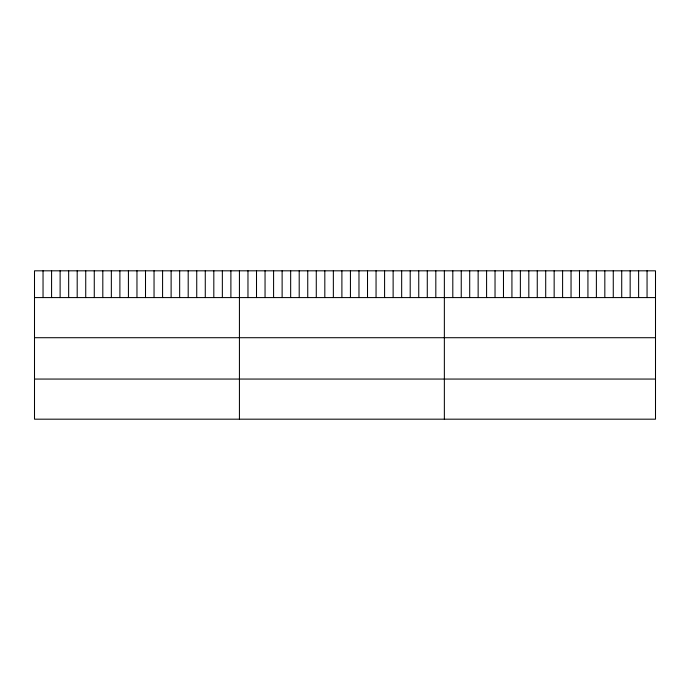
<?xml version="1.0" encoding="UTF-8"?>
<svg xmlns="http://www.w3.org/2000/svg" width="690" height="690" viewBox="0 0 690 690"><rect width="100%" height="100%" fill="white"/><g stroke="black" fill="none" stroke-linecap="round" stroke-linejoin="round"><path stroke-width="1.03" d="M655.5 297.58L655.5 419.184L34.5 419.184L34.5 270.816L655.5 270.816L655.5 297.58L34.5 297.58M34.5 337.712L655.5 337.712M34.5 379.06L655.5 379.06M647.056 270.816L647.056 297.58M638.612 270.816L638.612 297.58M630.16 270.816L630.16 297.58M621.716 270.816L621.716 297.58M613.272 270.816L613.272 297.58M604.828 270.816L604.828 297.58M596.384 270.816L596.384 297.58M587.932 270.816L587.932 297.58M579.488 270.816L579.488 297.58M571.044 270.816L571.044 297.58M562.6 270.816L562.6 297.58M554.156 270.816L554.156 297.58M545.704 270.816L545.704 297.58M537.26 270.816L537.26 297.58M528.816 270.816L528.816 297.58M520.372 270.816L520.372 297.58M511.928 270.816L511.928 297.58M503.476 270.816L503.476 297.58M495.032 270.816L495.032 297.58M486.588 270.816L486.588 297.58M478.144 270.816L478.144 297.58M469.7 270.816L469.7 297.58M461.248 270.816L461.248 297.58M452.804 270.816L452.804 297.58M444.36 270.816L444.36 419.184M435.821 270.816L435.821 297.58M427.283 270.816L427.283 297.58M418.744 270.816L418.744 297.58M410.205 270.816L410.205 297.58M401.666 270.816L401.666 297.58M393.128 270.816L393.128 297.58M384.589 270.816L384.589 297.58M376.05 270.816L376.05 297.58M367.511 270.816L367.511 297.58M358.973 270.816L358.973 297.58M350.434 270.816L350.434 297.58M341.895 270.816L341.895 297.58M333.356 270.816L333.356 297.58M324.818 270.816L324.818 297.58M316.279 270.816L316.279 297.58M307.74 270.816L307.74 297.58M299.201 270.816L299.201 297.58M290.663 270.816L290.663 297.58M282.124 270.816L282.124 297.58M273.585 270.816L273.585 297.58M265.046 270.816L265.046 297.58M256.507 270.816L256.507 297.58M247.969 270.816L247.969 297.58M239.43 270.816L239.43 419.184M230.891 270.816L230.891 297.58M222.353 270.816L222.353 297.58M213.814 270.816L213.814 297.58M205.275 270.816L205.275 297.58M196.736 270.816L196.736 297.58M188.197 270.816L188.197 297.58M179.659 270.816L179.659 297.58M171.12 270.816L171.12 297.58M162.581 270.816L162.581 297.58M154.042 270.816L154.042 297.58M145.504 270.816L145.504 297.58M136.965 270.816L136.965 297.58M128.426 270.816L128.426 297.58M119.888 270.816L119.888 297.58M111.349 270.816L111.349 297.58M102.81 270.816L102.81 297.58M94.271 270.816L94.271 297.58M85.733 270.816L85.733 297.58M77.194 270.816L77.194 297.58M68.655 270.816L68.655 297.58M60.116 270.816L60.116 297.58M51.578 270.816L51.578 297.58M43.039 270.816L43.039 297.58"/></g></svg>
